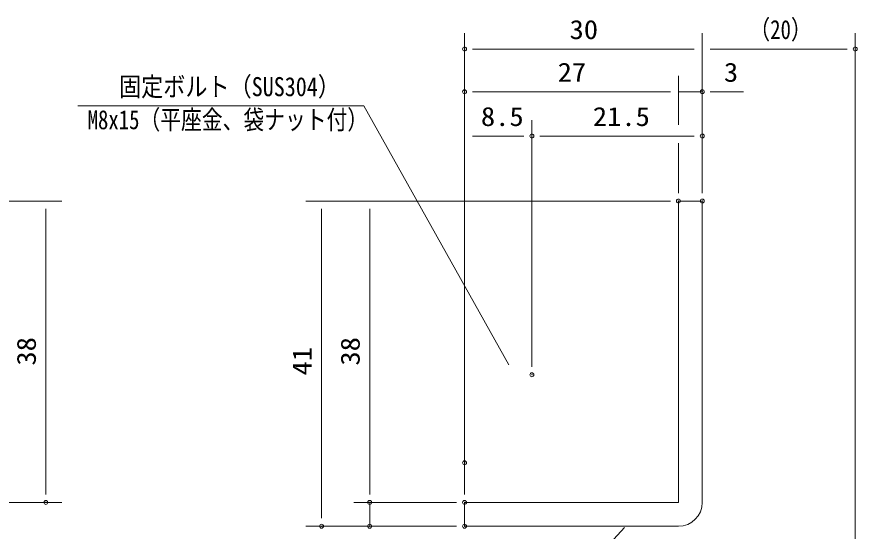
# Model space of a CAD drawing. Units: millimetres, scale not verified, with parts at other scales. Extents: x -1050 to 1050, y -742 to 742.
# Drawn here: x -159 to 372, y -427 to -103 of the extents above; entities that cross this region are included whole.
import ezdxf
from ezdxf.enums import TextEntityAlignment as Align

# ---------------------------------------------------------------- set-up
doc = ezdxf.new("R2010")
doc.units = ezdxf.units.MM
doc.header["$LTSCALE"] = 5
doc.header["$PDMODE"] = 32
doc.header["$PDSIZE"] = 2.5
for name, color, linetype, lineweight in [('0-1_寸法注釈', 2, 'Continuous', 9), ('0-3_DEFPOINTS', 134, 'Continuous', 9), ('0-8_枠', 7, 'Continuous', 9)]:
    doc.layers.add(name, color=color, linetype=linetype, lineweight=lineweight)
doc.styles.add('ＭＳ ゴシック', font='')
doc.styles.get('ＭＳ ゴシック').set_extended_font_data('MS Gothic')

msp = doc.modelspace()

# ---------------------------------------------------------------- linework, layer by layer
at = {"layer": '0-1_寸法注釈'}
for p, q in [((123.93, -403.808), (123.93, -112.974)), ((273.93, -213.808), (273.93, -112.974)), ((273.93, -213.808), (273.93, -112.974)), ((370.45, -504.065), (370.45, -112.974)), ((268.93, -122.974), (128.93, -122.974)), ((278.93, -122.974), (365.45, -122.974)), ((258.93, -170.763), (258.93, -139.9)), ((253.93, -149.9), (128.93, -149.9)), ((253.93, -149.9), (248.93, -149.9)), ((258.93, -149.9), (273.93, -149.9)), ((278.93, -149.9), (300.043, -149.9)), ((123.93, -378.808), (123.93, -167.796)), ((166.43, -323.341), (166.43, -167.796)), ((166.43, -323.341), (166.43, -167.796)), ((273.93, -213.808), (273.93, -167.796)), ((128.93, -177.796), (161.43, -177.796)), ((171.43, -177.796), (268.93, -177.796)), ((258.93, -213.808), (258.93, -182.366)), ((-185.45, -218.808), (-130.285, -218.808)), ((253.93, -218.808), (23.705, -218.808)), ((253.93, -218.808), (54.081, -218.808)), ((-140.285, -223.808), (-140.285, -403.808)), ((33.705, -223.808), (33.705, -418.808)), ((64.081, -223.808), (64.081, -403.808)), ((64.081, -403.808), (64.081, -398.808)), ((-185.45, -408.808), (-130.285, -408.808)), ((118.93, -408.808), (54.081, -408.808)), ((118.93, -408.808), (54.081, -408.808)), ((64.081, -408.808), (64.081, -423.808)), ((118.93, -423.808), (23.705, -423.808)), ((118.93, -423.808), (23.705, -423.808)), ((118.93, -423.808), (54.081, -423.808))]:
    msp.add_line(p, q, dxfattribs=at)
for points in [[(-120.164, -158.771), (60.48, -158.771), (151.838, -322.096)], [(72.643, -493.289), (162.011, -493.289), (224.883, -424.541)]]:
    msp.add_lwpolyline(points, dxfattribs=at)
at = {"layer": '0-3_DEFPOINTS'}
for p in [(123.93, -122.974), (370.45, -122.974), (123.93, -149.9), (273.93, -149.9), (166.43, -177.796), (273.93, -177.796), (258.93, -218.808), (273.93, -218.808), (273.93, -218.808), (166.43, -328.341), (123.93, -383.808), (123.93, -383.808), (-140.285, -408.808), (64.081, -408.808), (123.93, -408.808), (33.705, -423.808), (64.081, -423.808), (123.93, -423.808)]:
    msp.add_point(p, dxfattribs=at)
at = {"layer": '0-8_枠'}
for p, q in [((258.93, -218.808), (273.93, -218.808)), ((258.93, -408.808), (258.93, -218.808)), ((273.93, -218.808), (273.93, -408.808)), ((123.93, -408.808), (258.93, -408.808)), ((123.93, -408.808), (123.93, -423.808)), ((123.93, -423.808), (258.93, -423.808))]:
    msp.add_line(p, q, dxfattribs=at)
msp.add_arc((258.93, -408.808), 15, 270, 0, dxfattribs=at)

# ---------------------------------------------------------------- texts
at = {"layer": '0-1_寸法注釈', "color": 7, "style": 'ＭＳ ゴシック'}
for s, height, width, p in [('30', 12.02, 1.1, (190.197, -120.287)), ('（20）', 12.02, 0.8, (303.675, -120.287)), ('27', 12.02, 1.1, (182.697, -147.213)), ('3', 12.02, 1.1, (287.62, -147.213)), ('固定ボルト（SUS304）', 12.03, 0.85, (-94.07, -156.294)), ('M8x15（平座金、袋ナット付）', 12.02, 0.8, (-113.895, -177.128)), ('8.5', 12.02, 1.1, (134.263, -175.109)), ('21.5', 12.02, 1.1, (204.897, -175.109))]:
    msp.add_text(s, height=height, dxfattribs=dict(at, width=width)).set_placement(p, align=Align.BOTTOM_LEFT)
at = {"layer": '0-1_寸法注釈', "color": 7, "style": 'ＭＳ ゴシック', "width": 1.1}
for s, p in [('38', (-142.972, -322.542)), ('38', (61.394, -322.542)), ('41', (31.017, -328.732))]:
    msp.add_text(s, height=12.02, rotation=90, dxfattribs=at).set_placement(p, align=Align.BOTTOM_LEFT)

doc.saveas('drawing.dxf')
